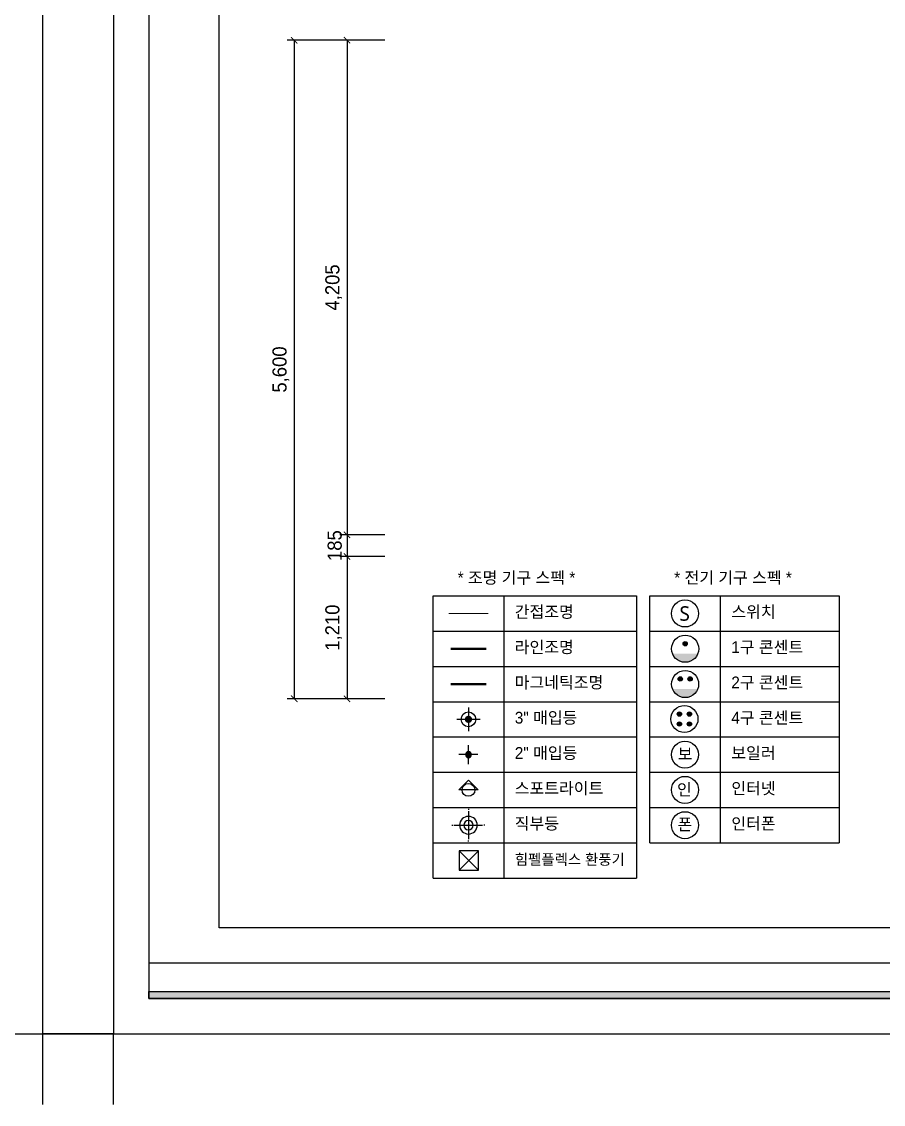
# Model space of a CAD drawing. Header units: inches. Extents: x 220271 to 272471, y 38563 to 64452.
# Drawn here: x 245890 to 253217, y 45432 to 54638 of the extents above; entities that cross this region are included whole.
import ezdxf
from ezdxf.enums import TextEntityAlignment as Align

# ---------------------------------------------------------------- set-up
doc = ezdxf.new("R2010")
doc.units = ezdxf.units.IN
doc.header["$LTSCALE"] = 50
doc.header["$MEASUREMENT"] = 0
doc.linetypes.add('HID', pattern=[2.5, 1.5, -1])
for name, color, linetype in [('0-ELC TEXT', 7, 'Continuous'), ('06-LIGHT', 4, 'Continuous'), ('07-DIM WAL', 5, 'Continuous'), ('3.기호.계단선', 30, 'Continuous'), ('CEIL-DOOR', 6, 'Continuous'), ('CEIL-LIGHT', 7, 'Continuous'), ('FORM(YOURNAME)-1', 1, 'Continuous'), ('FORM(YOURNAME)-11', 1, 'Continuous'), ('HAT', 8, 'Continuous'), ('RC-LIGHT', 7, 'Continuous'), ('U-LANP', 6, 'Continuous'), ('설비', 140, 'Continuous')]:
    doc.layers.add(name, color=color, linetype=linetype)
doc.styles.add('YOURNAME', font='HY울릉도M.TTF')
doc.styles.add('코레일둥고', font='Korail_Round_Gothic_Medium.ttf')
doc.dimstyles.new('YOURNAME-60', dxfattribs={"dimscale": 60, "dimtxt": 2, "dimasz": 0.9, "dimexe": 1, "dimexo": 3, "dimgap": 0.7, "dimtad": 1, "dimdec": 0, "dimzin": 0, "dimdsep": 46, "dimlunit": 6, "dimtxsty": 'YOURNAME', "dimblk": 'ARCHTICK', "dimcen": 0, "dimclrd": 1, "dimclre": 1, "dimclrt": 7, "dimadec": 0, "dimazin": 0, "dimtfac": 1, "dimtdec": 0, "dimtix": 1, "dimtmove": 2, "dimatfit": 3, "dimldrblk": 'ARCHTICK', "dimfxl": 1, "dimtolj": 1, "dimtzin": 0, "dimarcsym": 0})

# ---------------------------------------------------------------- blocks, each defined once
blk = doc.blocks.new('FORM-ELEVATION')
at = {"layer": 'FORM(YOURNAME)-11'}
h = blk.add_hatch(color=256, dxfattribs=at)
h.dxf.hatch_style = 1
h.paths.add_polyline_path([(-10309, 35708), (71691, 35708), (71691, 35508), (-10309, 35508)])
h.paths.add_polyline_path([(-10309, -21492), (71691, -21492), (71691, -21692), (-10309, -21692)])
at = {"layer": 'Defpoints', "color": 158}
blk.add_line((62481, -20692), (-10309, -20692), dxfattribs=at)
for points in [[(-10309, -21692), (71691, -21692), (71691, 35708), (-10309, 35708)], [(-8309, 33708), (61071, 33708), (61071, -19692), (-8309, -19692)]]:
    blk.add_lwpolyline(points, close=True, dxfattribs=at)
at = {"layer": 'Defpoints', "color": 1}
for points in [[(-11309, -24692), (-11309, -22692), (-13309, -22692)], [(72691, -24692), (72691, -22692), (74691, -22692)]]:
    blk.add_lwpolyline(points, dxfattribs=at)
at = {"layer": 'FORM(YOURNAME)-11', "color": 250}
blk.add_lwpolyline([(-11309, -22692), (72691, -22692), (72691, 36708), (-11309, 36708)], close=True, dxfattribs=at)
at = {"layer": 'FORM(YOURNAME)-11'}
blk.add_lwpolyline([(-10309, -21492), (71691, -21492), (71691, -21692), (-10309, -21692)], close=True, dxfattribs=at)
at = {"layer": 'FORM(YOURNAME)-11', "color": 3, "style": 'YOURNAME'}
for tag, height, p in [('1', 450, (71041, -1219)), ('2', 450, (71041, -1863)), ('3', 450, (71041, -3150)), ('4', 450, (71041, -5081)), ('5', 515, (71041, -7398)), ('6', 515, (71041, -9650)), ('7', 515, (71041, -11903)), ('8', 515, (71041, -14155)), ('9', 515, (71041, -16408)), ('10', 515, (66791, -18596)), ('11', 515, (71041, -18660)), ('12', 515, (66791, -20848)), ('13', 515, (71041, -20848))]:
    blk.add_attdef(tag, text='', height=height, dxfattribs=at).set_placement(p, align=Align.MIDDLE_RIGHT)
blk = doc.blocks.new('hallogen')
h = blk.add_hatch(color=256)
h.dxf.hatch_style = 1
edge = h.paths.add_edge_path()
edge.add_arc((48591.7, 60854.3), 31.2, 0, 360, ccw=False)
at = {"color": 1, "linetype": 'Continuous'}
for p, q in [((48591.7, 60954.3), (48591.7, 60754.3)), ((48691.7, 60854.3), (48491.7, 60854.3))]:
    blk.add_line(p, q, dxfattribs=at)
at = {"color": 4, "linetype": 'Continuous'}
blk.add_circle((48591.7, 60854.3), 62.5, dxfattribs=at)
blk = doc.blocks.new('1')
at = {"linetype": 'Continuous'}
h = blk.add_hatch(color=4, dxfattribs=at)
h.dxf.hatch_style = 1
edge = h.paths.add_edge_path()
edge.add_arc((11539653, -14273504), 37.5, 0, 360)
at = {"color": 1, "linetype": 'Continuous'}
for p, q in [((11539653, -14273637), (11539653, -14273370)), ((11539520, -14273504), (11539787, -14273504))]:
    blk.add_line(p, q, dxfattribs=at)
at = {"color": 4, "linetype": 'Continuous'}
for radius in [41.5, 37.5]:
    blk.add_circle((11539653, -14273504), radius, dxfattribs=at)
blk = doc.blocks.new('매입등')
at = {"layer": 'HAT', "color": 1}
for p, q in [((0, 140), (0, 130)), ((0, 120), (0, -120)), ((-140, 0), (-130, 0)), ((120, 0), (-120, 0)), ((140, 0), (130, 0)), ((-140, 0), (-130, 0)), ((0, -140), (0, -130))]:
    blk.add_line(p, q, dxfattribs=at)
blk.add_circle((0, 0), 40, dxfattribs=at)
at = {"layer": 'U-LANP'}
blk.add_circle((0, 0), 75, dxfattribs=at)
blk = doc.blocks.new('A$C59950440')
at = {"layer": 'CEIL-DOOR'}
blk.add_blockref('매입등', (140, 140), dxfattribs=at)
blk = doc.blocks.new('SW')
at = {"layer": '설비', "color": 140}
blk.add_circle((11533254, -14277699), 184, dxfattribs=at)
at = {"layer": '설비', "color": 140, "insert": (11533320, -14277601), "char_height": 197.14, "width": 314.33, "attachment_point": 3, "style": '코레일둥고'}
blk.add_mtext('{\\fMalgun Gothic|b0|i0|c129|p50;S}', dxfattribs=at)
blk = doc.blocks.new('egoo')
at = {"layer": '설비'}
h = blk.add_hatch(color=140, dxfattribs=at)
edge = h.paths.add_edge_path()
edge.add_arc((1015645, 443434), 22.3, 0, 360)
h = blk.add_hatch(color=140, dxfattribs=at)
edge = h.paths.add_edge_path()
edge.add_arc((1015748, 443434), 22.3, 0, 360)
h = blk.add_hatch(color=140, dxfattribs=at)
edge = h.paths.add_edge_path()
edge.add_line((1015826, 443329), (1015567, 443329))
edge.add_ellipse((1015696, 443381), major_axis=(99, 99), ratio=1, start_angle=156.9578, end_angle=293.0422)
at = {"layer": '설비', "color": 140}
for centre, radius in [((1015696, 443381), 140), ((1015645, 443434), 22.3), ((1015748, 443434), 22.3)]:
    blk.add_circle(centre, radius, dxfattribs=at)
blk = doc.blocks.new('DLSXJSPT')
at = {"layer": '설비', "color": 140}
blk.add_circle((242956, 103418.4), 115, dxfattribs=at)
at = {"layer": '설비', "color": 140, "style": '코레일둥고'}
blk.add_text('인', height=100, dxfattribs=at).set_placement((242888.1, 103372))
blk = doc.blocks.new('DLSXJVHS')
at = {"layer": '설비', "color": 140}
blk.add_circle((236550.8, 103607.8), 115, dxfattribs=at)
at = {"layer": '설비', "color": 140, "style": '코레일둥고'}
blk.add_text('폰', height=100, dxfattribs=at).set_placement((236486.9, 103564.3))
blk = doc.blocks.new('DLFRN')
at = {"layer": '설비'}
h = blk.add_hatch(color=140, dxfattribs=at)
edge = h.paths.add_edge_path()
edge.add_arc((236552.3, 104850.7), 18.3, 0, 360)
h = blk.add_hatch(color=140, dxfattribs=at)
edge = h.paths.add_edge_path()
edge.add_line((236658.9, 104764.8), (236445.6, 104764.8))
edge.add_ellipse((236552.3, 104807.8), major_axis=(81.3, 81.3), ratio=1, start_angle=156.95778, end_angle=293.04222)
at = {"layer": '설비', "color": 140}
for centre, radius in [((236552.3, 104807.8), 115), ((236552.3, 104850.7), 18.3)]:
    blk.add_circle(centre, radius, dxfattribs=at)
blk = doc.blocks.new('QHDLFFJ')
at = {"layer": '설비', "color": 140}
blk.add_circle((236550.8, 104207.8), 115, dxfattribs=at)
at = {"layer": '설비', "color": 140, "style": '코레일둥고'}
blk.add_text('보 ', height=100, dxfattribs=at).set_placement((236489.6, 104163.9))
blk = doc.blocks.new('4RNZHS')
at = {"layer": '설비'}
h = blk.add_hatch(color=140, dxfattribs=at)
edge = h.paths.add_edge_path()
edge.add_arc((244434.2, 96095.3), 18.3, -90, 270, ccw=False)
h = blk.add_hatch(color=140, dxfattribs=at)
edge = h.paths.add_edge_path()
edge.add_arc((244520, 96095.3), 18.3, 270, 630)
h = blk.add_hatch(color=140, dxfattribs=at)
edge = h.paths.add_edge_path()
edge.add_arc((244434.2, 96011.2), 18.3, -90, 270, ccw=False)
h = blk.add_hatch(color=140, dxfattribs=at)
edge = h.paths.add_edge_path()
edge.add_arc((244520, 96011.2), 18.3, 270, 630)
at = {"layer": '설비', "color": 140}
for centre, radius in [((244477.1, 96053.3), 115), ((244434.2, 96095.3), 18.3), ((244520, 96095.3), 18.3), ((244434.2, 96011.2), 18.3), ((244520, 96011.2), 18.3)]:
    blk.add_circle(centre, radius, dxfattribs=at)
blk = doc.blocks.new('_ArchTick')
at = {"color": 0, "linetype": 'ByBlock', "const_width": 0.15}
blk.add_lwpolyline([(-0.5, -0.5), (0.5, 0.5)], dxfattribs=at)
blk = doc.blocks.new('*D104')
at = {"layer": '07-DIM WAL', "color": 1, "lineweight": -2, "transparency": 16777216}
for p, q in [((248979, 54480.1), (248596.7, 54480.1)), ((248656.7, 54480.1), (248656.7, 50275.1)), ((248979, 50275.1), (248596.7, 50275.1))]:
    blk.add_line(p, q, dxfattribs=at)
at = {"layer": 'Defpoints', "color": 0, "transparency": 16777216}
for p in [(249159, 54480.1), (248656.7, 50275.1), (249159, 50275.1)]:
    blk.add_point(p, dxfattribs=at)
at = {"layer": '07-DIM WAL', "color": 1, "lineweight": -2, "transparency": 16777216, "xscale": 54, "yscale": 54, "zscale": 54}
for p, rotation in [((248656.7, 54480.1), 90), ((248656.7, 50275.1), 270)]:
    blk.add_blockref('_ArchTick', p, dxfattribs=dict(at, rotation=rotation))
at = {"layer": '07-DIM WAL', "color": 7, "transparency": 16777216, "insert": (248543.1, 52377.6), "char_height": 120, "attachment_point": 5, "rotation": 90, "style": 'YOURNAME'}
blk.add_mtext('\\A1;4,205', dxfattribs=at)
blk = doc.blocks.new('*D105')
at = {"layer": '07-DIM WAL', "color": 1, "lineweight": -2, "transparency": 16777216}
for p, q in [((248979, 50090.1), (248596.7, 50090.1)), ((248656.7, 50090.1), (248656.7, 48880.1)), ((248979, 48880.1), (248596.7, 48880.1))]:
    blk.add_line(p, q, dxfattribs=at)
at = {"layer": 'Defpoints', "color": 0, "transparency": 16777216}
for p in [(249159, 50090.1), (248656.7, 48880.1), (249159, 48880.1)]:
    blk.add_point(p, dxfattribs=at)
at = {"layer": '07-DIM WAL', "color": 1, "lineweight": -2, "transparency": 16777216, "xscale": 54, "yscale": 54, "zscale": 54}
for p, rotation in [((248656.7, 50090.1), 90), ((248656.7, 48880.1), 270)]:
    blk.add_blockref('_ArchTick', p, dxfattribs=dict(at, rotation=rotation))
at = {"layer": '07-DIM WAL', "color": 7, "transparency": 16777216, "insert": (248543.1, 49485.1), "char_height": 120, "attachment_point": 5, "rotation": 90, "style": 'YOURNAME'}
blk.add_mtext('\\A1;1,210', dxfattribs=at)
blk = doc.blocks.new('*D106')
at = {"layer": '07-DIM WAL', "color": 1, "lineweight": -2, "transparency": 16777216}
for p, q in [((248979, 54480.1), (248147.3, 54480.1)), ((248207.3, 54480.1), (248207.3, 48880.1)), ((248979, 48880.1), (248147.3, 48880.1))]:
    blk.add_line(p, q, dxfattribs=at)
at = {"layer": 'Defpoints', "color": 0, "transparency": 16777216}
for p in [(249159, 54480.1), (248207.3, 48880.1), (249159, 48880.1)]:
    blk.add_point(p, dxfattribs=at)
at = {"layer": '07-DIM WAL', "color": 1, "lineweight": -2, "transparency": 16777216, "xscale": 54, "yscale": 54, "zscale": 54}
for p, rotation in [((248207.3, 54480.1), 90), ((248207.3, 48880.1), 270)]:
    blk.add_blockref('_ArchTick', p, dxfattribs=dict(at, rotation=rotation))
at = {"layer": '07-DIM WAL', "color": 7, "transparency": 16777216, "insert": (248093.7, 51680.1), "char_height": 120, "attachment_point": 5, "rotation": 90, "style": 'YOURNAME'}
blk.add_mtext('\\A1;5,600', dxfattribs=at)
blk = doc.blocks.new('*D116')
at = {"layer": '07-DIM WAL', "color": 1, "lineweight": -2, "transparency": 16777216}
for p, q in [((248979, 50275.1), (248596.7, 50275.1)), ((248656.7, 50329.1), (248656.7, 50036.1)), ((248979, 50090.1), (248596.7, 50090.1))]:
    blk.add_line(p, q, dxfattribs=at)
at = {"layer": 'Defpoints', "color": 0, "transparency": 16777216}
for p in [(249159, 50275.1), (248656.7, 50090.1), (249159, 50090.1)]:
    blk.add_point(p, dxfattribs=at)
at = {"layer": '07-DIM WAL', "color": 1, "lineweight": -2, "transparency": 16777216, "xscale": 54, "yscale": 54, "zscale": 54}
for p, rotation in [((248656.7, 50275.1), 270), ((248656.7, 50090.1), 90)]:
    blk.add_blockref('_ArchTick', p, dxfattribs=dict(at, rotation=rotation))
at = {"layer": '07-DIM WAL', "color": 7, "transparency": 16777216, "insert": (248552.3, 50182.6), "char_height": 120, "attachment_point": 5, "rotation": 90, "style": 'YOURNAME'}
blk.add_mtext('\\A1;185', dxfattribs=at)

msp = doc.modelspace()

# ---------------------------------------------------------------- linework, layer by layer
at = {"color": 4}
for p, q in [((249689.1, 48187.6), (249607.2, 48105.7)), ((249771, 48105.7), (249689.1, 48187.6)), ((249771, 48105.7), (249607.2, 48105.7))]:
    msp.add_line(p, q, dxfattribs=at)
msp.add_circle((249689.1, 48105.7), 54.6, dxfattribs=at)
at = {"layer": '0-ELC TEXT'}
for p, q in [((249989.1, 49755.7), (249989.1, 47355.7)), ((251830.5, 49755.7), (251830.5, 47655.7)), ((249389.1, 49455.7), (251117.3, 49455.7)), ((251230.5, 49455.7), (252841.4, 49455.7)), ((249389.1, 49155.7), (251117.3, 49155.7)), ((251230.5, 49155.7), (252841.4, 49155.7)), ((249389.1, 48855.7), (251117.3, 48855.7)), ((251230.5, 48855.7), (252841.4, 48855.7)), ((249389.1, 48555.7), (251117.3, 48555.7)), ((251230.5, 48555.7), (252841.4, 48555.7)), ((249389.1, 48255.7), (251117.3, 48255.7)), ((251230.5, 48255.7), (252841.4, 48255.7)), ((249389.1, 47955.7), (251117.3, 47955.7)), ((251230.5, 47955.7), (252841.4, 47955.7)), ((249389.1, 47655.7), (251117.3, 47655.7)), ((251230.5, 47655.7), (252841.4, 47655.7)), ((249389.1, 47355.7), (251117.3, 47355.7))]:
    msp.add_line(p, q, dxfattribs=at)
for points in [[(249389.1, 47355.7), (249389.1, 49755.7), (251117.3, 49755.7), (251117.3, 47355.7)], [(251230.5, 47655.7), (251230.5, 49755.7), (252841.4, 49755.7), (252841.4, 47655.7)]]:
    msp.add_lwpolyline(points, dxfattribs=at)
at = {"layer": '06-LIGHT', "color": 10, "linetype": 'HID', "const_width": 10}
msp.add_lwpolyline([(249857.9, 49605.7), (249520.3, 49605.7)], dxfattribs=at)
at = {"layer": '3.기호.계단선', "const_width": 20}
msp.add_lwpolyline([(249840.1, 49005.7), (249538.5, 49005.7)], dxfattribs=at)
at = {"layer": 'CEIL-LIGHT'}
for p, q in [((249609.9, 47588.6), (249774.9, 47423.6)), ((249774.9, 47588.6), (249609.9, 47423.6))]:
    msp.add_line(p, q, dxfattribs=at)
msp.add_lwpolyline([(249609.9, 47423.6), (249774.9, 47423.6), (249774.9, 47588.6), (249609.9, 47588.6)], close=True, dxfattribs=at)
at = {"layer": '설비', "color": 140, "const_width": 20}
msp.add_lwpolyline([(249840.1, 49305.7), (249538.5, 49305.7)], dxfattribs=at)

# ---------------------------------------------------------------- block references
at = {"layer": 'FORM(YOURNAME)-1', "xscale": 0.3, "yscale": 0.3, "zscale": 0.3}
for p in [(224263.3, 52839.8), (250063.3, 52839.8)]:
    msp.add_blockref('FORM-ELEVATION', p, dxfattribs=at)
at = {"layer": 'RC-LIGHT'}
msp.add_blockref('hallogen', (201097.4, -12148.6), dxfattribs=at)
at = {"layer": 'RC-LIGHT', "xscale": -0.6024096385271789, "yscale": 0.6024096385271789, "zscale": 0.6024096385271789}
msp.add_blockref('1', (7201287.6, 8646901.9), dxfattribs=at)
at = {"layer": 'RC-LIGHT', "xscale": -1}
msp.add_blockref('A$C59950440', (249829.1, 47665.7), dxfattribs=at)
at = {"layer": '설비', "color": 140}
for name, p, xscale, yscale, zscale in [('SW', (-6956753.3, 8973167.8), 0.625, 0.625, 0.625), ('egoo', (-582790.1, -315200.5), 0.8214285869294655, 0.8214285869294655, 0.8214285869294655)]:
    msp.add_blockref(name, p, dxfattribs=dict(at, xscale=xscale, yscale=yscale, zscale=zscale))
at = {"layer": '설비'}
for name, p in [('DLFRN', (14979.7, -55502.1)), ('4RNZHS', (7048.5, -47345)), ('QHDLFFJ', (14979.7, -55802.1)), ('DLSXJSPT', (8574.5, -55312.7)), ('DLSXJVHS', (14979.7, -55802.1))]:
    msp.add_blockref(name, p, dxfattribs=at)

# ---------------------------------------------------------------- texts
at = {"layer": '0-ELC TEXT', "style": '코레일둥고'}
for s, height, p in [('* 조명 기구 스펙 *', 100, (249597.4, 49860.1)), ('* 전기 기구 스펙 *', 100, (251438.8, 49860.1)), ('간접조명', 100, (250083, 49569.7)), ('스위치', 100, (251924.4, 49569.7)), ('라인조명', 100, (250083, 49269.7)), ('1구 콘센트', 100, (251924.4, 49269.7)), ('마그네틱조명', 100, (250083, 48969.7)), ('2구 콘센트', 100, (251924.4, 48969.7)), ('3" 매입등', 100, (250083, 48669.7)), ('4구 콘센트', 100, (251924.4, 48669.7)), ('2" 매입등', 100, (250083, 48369.7)), ('보일러', 100, (251924.4, 48369.7)), ('스포트라이트', 100, (250083, 48069.7)), ('인터넷', 100, (251924.4, 48069.7)), ('직부등', 100, (250083, 47769.7)), ('인터폰', 100, (251924.4, 47769.7)), ('힘펠플렉스 환풍기', 90, (250083, 47469.7))]:
    msp.add_text(s, height=height, dxfattribs=at).set_placement(p)

# ---------------------------------------------------------------- dimensions: what is measured, and where the dimension line sits
at = {"layer": '07-DIM WAL'}
for base, p2, picture, middle in [((248207.3, 48880.1), (249159, 48880.1), '*D106', (248093.7, 51680.1)), ((248656.7, 50275.1), (249159, 50275.1), '*D104', (248543.1, 52377.6))]:
    dim = msp.add_linear_dim(base=base, p1=(249159, 54480.1), p2=p2, angle=90, dimstyle='YOURNAME-60', dxfattribs=at)
    dim.commit()
    dim.dimension.update_dxf_attribs({"geometry": picture, "text_midpoint": middle})
for base, p1, p2, picture, middle in [((248656.7, 50090.1), (249159, 50275.1), (249159, 50090.1), '*D116', (248552.3, 50182.6)), ((248656.7, 48880.1), (249159, 50090.1), (249159, 48880.1), '*D105', (248543.1, 49485.1))]:
    dim = msp.add_linear_dim(base=base, p1=p1, p2=p2, angle=90, dimstyle='YOURNAME-60', override={"dimtfill": 0}, dxfattribs=at)
    dim.commit()
    dim.dimension.update_dxf_attribs({"geometry": picture, "text_midpoint": middle})

doc.saveas('drawing.dxf')
